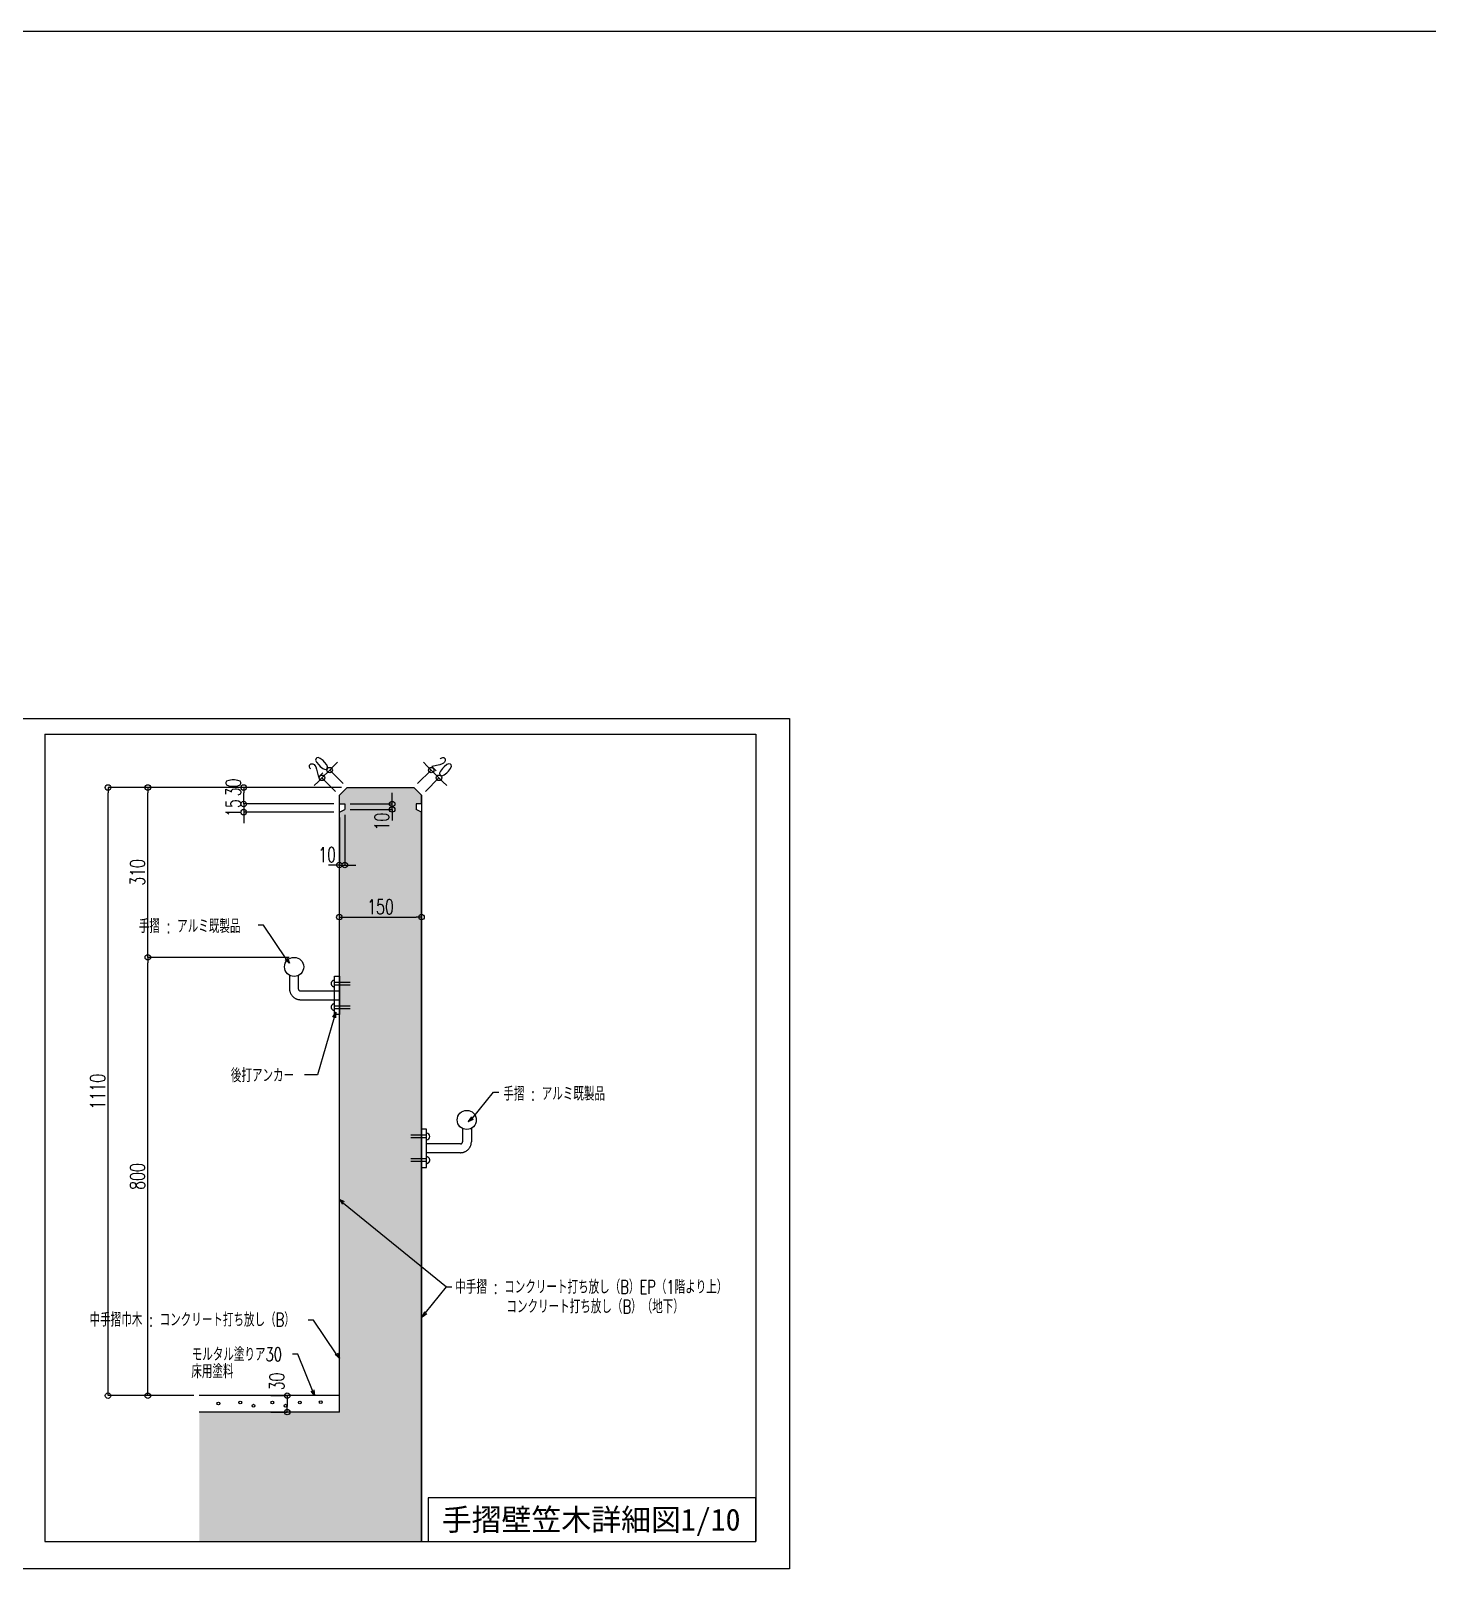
# Model space of a CAD drawing. Extents: x -229451 to 47804, y -161247 to 19812.
# Drawn here: x 26864 to 29412, y -14664 to -11814 of the extents above; entities that cross this region are included whole.
import ezdxf
from ezdxf.enums import TextEntityAlignment as Align

# ---------------------------------------------------------------- set-up
doc = ezdxf.new("R2010")
doc.units = 0
doc.header["$LTSCALE"] = 450
doc.linetypes.add('HIDDEN2', pattern=[0.25, 0.125, -0.125])
doc.layers.get('0').update_dxf_attribs({"linetype": 'CONTINUOUS'})
doc.layers.get('DEFPOINTS').update_dxf_attribs({"linetype": 'CONTINUOUS'})
doc.layers.add('E0_図面枠B_OFF', color=255, linetype='CONTINUOUS', plot=False)
for name, color, linetype in [('E1_文字A', 3, 'CONTINUOUS'), ('G1_ハッチング', 251, 'CONTINUOUS'), ('G2_ハッチング', 243, 'CONTINUOUS'), ('IC1_寸法', 3, 'CONTINUOUS'), ('ID1_躯体', 7, 'CONTINUOUS'), ('ID7_打放し表示', 231, 'UTILDN'), ('JB1_仕上線A', 130, 'CONTINUOUS'), ('JL1_金物_手摺他', 1, 'CONTINUOUS')]:
    doc.layers.add(name, color=color, linetype=linetype)
doc.styles.add('toda-A (0.7)', font='romans.shx', dxfattribs={"width": 0.7, "bigfont": 'extfont.shx'})
doc.styles.add('toda-G', font='')
doc.styles.get('toda-G').set_extended_font_data('MS Gothic')
doc.linetypes.add('UTILDN', pattern='A,5e-13,[130,ltypeshp.shx,S=0.45,R=0,X=0,Y=-0.45],0,-3', length=3)
doc.dimstyles.new('toda 1：10', dxfattribs={"dimscale": 10, "dimtxt": 2.7, "dimasz": 1, "dimexe": 0, "dimexo": 1, "dimgap": 0, "dimtad": 0, "dimdec": 3, "dimzin": 12, "dimdsep": 46, "dimtxsty": 'toda-A (0.7)', "dimblk": 'ORIGIN', "dimcen": 2.5, "dimclrd": 256, "dimclre": 256, "dimclrt": 7, "dimadec": 0, "dimazin": 0, "dimtfac": 1, "dimtdec": 3, "dimtix": 1, "dimtmove": 2, "dimatfit": 3, "dimldrblk": 'ORIGIN', "dimfxl": 0, "dimtvp": 0.7, "dimtolj": 1, "dimtzin": 0, "dimarcsym": 0})

# ---------------------------------------------------------------- blocks, each defined once
blk = doc.blocks.new('_Origin')
at = {"color": 0, "linetype": 'ByBlock', "lineweight": -2}
blk.add_line((0, 0), (-1, 0), dxfattribs=at)
blk.add_circle((0, 0), 0.5, dxfattribs=at)
blk = doc.blocks.new('*D553')
at = {"layer": 'DEFPOINTS', "color": 0, "transparency": 16777216}
for p in [(27290.8, -14304.4), (27290.8, -14334.4), (27330.7, -14334.4)]:
    blk.add_point(p, dxfattribs=at)
at = {"layer": 'IC1_寸法', "lineweight": -2, "transparency": 16777216}
for p, q in [((27300.8, -14304.4), (27330.7, -14304.4)), ((27300.8, -14334.4), (27330.7, -14334.4)), ((27330.7, -14314.4), (27330.7, -14324.4))]:
    blk.add_line(p, q, dxfattribs=at)
at = {"layer": 'IC1_寸法', "lineweight": -2, "transparency": 16777216, "xscale": 10, "yscale": 10, "zscale": 10}
for p, rotation in [((27330.7, -14304.4), 90), ((27330.7, -14334.4), 270)]:
    blk.add_blockref('_Origin', p, dxfattribs=dict(at, rotation=rotation))
at = {"layer": 'IC1_寸法', "color": 7, "transparency": 16777216, "insert": (27311.8, -14278.5), "char_height": 27, "attachment_point": 5, "rotation": 90, "style": 'toda-A (0.7)'}
blk.add_mtext('\\A1;30', dxfattribs=at)
blk = doc.blocks.new('_Open30')
at = {"color": 0, "linetype": 'ByBlock', "lineweight": -2}
for p, q in [((-1, 0.27), (0, 0)), ((0, 0), (-1, -0.27)), ((0, 0), (-1, 0))]:
    blk.add_line(p, q, dxfattribs=at)
blk = doc.blocks.new('*D554')
at = {"layer": 'DEFPOINTS', "color": 0, "transparency": 16777216}
for p in [(27076.3, -13504.4), (27344.4, -13504.4), (27170.2, -14304.4)]:
    blk.add_point(p, dxfattribs=at)
at = {"layer": 'IC1_寸法', "lineweight": -2, "transparency": 16777216}
for p, q in [((27334.4, -13504.4), (27076.3, -13504.4)), ((27076.3, -14294.4), (27076.3, -13514.4)), ((27160.2, -14304.4), (27076.3, -14304.4))]:
    blk.add_line(p, q, dxfattribs=at)
at = {"layer": 'IC1_寸法', "lineweight": -2, "transparency": 16777216, "xscale": 10, "yscale": 10, "zscale": 10}
for p, rotation in [((27076.3, -13504.4), 90), ((27076.3, -14304.4), 270)]:
    blk.add_blockref('_Origin', p, dxfattribs=dict(at, rotation=rotation))
at = {"layer": 'IC1_寸法', "color": 7, "transparency": 16777216, "insert": (27057.4, -13904.4), "char_height": 27, "attachment_point": 5, "rotation": 90, "style": 'toda-A (0.7)'}
blk.add_mtext('\\A1;800', dxfattribs=at)
blk = doc.blocks.new('*D555')
at = {"layer": 'DEFPOINTS', "color": 0, "transparency": 16777216}
for p in [(27003.7, -13194.4), (27344.4, -13194.4), (27170.2, -14304.4)]:
    blk.add_point(p, dxfattribs=at)
at = {"layer": 'IC1_寸法', "lineweight": -2, "transparency": 16777216}
for p, q in [((27334.4, -13194.4), (27003.7, -13194.4)), ((27003.7, -14294.4), (27003.7, -13204.4)), ((27160.2, -14304.4), (27003.7, -14304.4))]:
    blk.add_line(p, q, dxfattribs=at)
at = {"layer": 'IC1_寸法', "lineweight": -2, "transparency": 16777216, "xscale": 10, "yscale": 10, "zscale": 10}
for p, rotation in [((27003.7, -13194.4), 90), ((27003.7, -14304.4), 270)]:
    blk.add_blockref('_Origin', p, dxfattribs=dict(at, rotation=rotation))
at = {"layer": 'IC1_寸法', "color": 7, "transparency": 16777216, "insert": (26984.8, -13749.4), "char_height": 27, "attachment_point": 5, "rotation": 90, "style": 'toda-A (0.7)'}
blk.add_mtext('\\A1;1110', dxfattribs=at)
blk = doc.blocks.new('*D556')
at = {"layer": 'DEFPOINTS', "color": 0, "transparency": 16777216}
for p in [(27076.3, -13194.4), (27344.4, -13194.4), (27344.4, -13504.4)]:
    blk.add_point(p, dxfattribs=at)
at = {"layer": 'IC1_寸法', "lineweight": -2, "transparency": 16777216}
for p, q in [((27334.4, -13194.4), (27076.3, -13194.4)), ((27076.3, -13494.4), (27076.3, -13204.4)), ((27334.4, -13504.4), (27076.3, -13504.4))]:
    blk.add_line(p, q, dxfattribs=at)
at = {"layer": 'IC1_寸法', "lineweight": -2, "transparency": 16777216, "xscale": 10, "yscale": 10, "zscale": 10}
for p, rotation in [((27076.3, -13194.4), 90), ((27076.3, -13504.4), 270)]:
    blk.add_blockref('_Origin', p, dxfattribs=dict(at, rotation=rotation))
at = {"layer": 'IC1_寸法', "color": 7, "transparency": 16777216, "insert": (27057.4, -13349.4), "char_height": 27, "attachment_point": 5, "rotation": 90, "style": 'toda-A (0.7)'}
blk.add_mtext('\\A1;310', dxfattribs=at)
blk = doc.blocks.new('*D557')
at = {"layer": 'DEFPOINTS', "color": 0, "transparency": 16777216}
for p in [(27575.9, -13430.9), (27425.9, -13479.4), (27575.9, -13479.4)]:
    blk.add_point(p, dxfattribs=at)
at = {"layer": 'IC1_寸法', "lineweight": -2, "transparency": 16777216}
for p, q in [((27425.9, -13469.4), (27425.9, -13430.9)), ((27435.9, -13430.9), (27565.9, -13430.9)), ((27575.9, -13469.4), (27575.9, -13430.9))]:
    blk.add_line(p, q, dxfattribs=at)
at = {"layer": 'IC1_寸法', "lineweight": -2, "transparency": 16777216, "xscale": 10, "yscale": 10, "zscale": 10, "rotation": 180}
blk.add_blockref('_Origin', (27425.9, -13430.9), dxfattribs=at)
at = {"layer": 'IC1_寸法', "lineweight": -2, "transparency": 16777216, "xscale": 10, "yscale": 10, "zscale": 10}
blk.add_blockref('_Origin', (27575.9, -13430.9), dxfattribs=at)
at = {"layer": 'IC1_寸法', "color": 7, "transparency": 16777216, "insert": (27500.9, -13412), "char_height": 27, "attachment_point": 5, "style": 'toda-A (0.7)'}
blk.add_mtext('\\A1;150', dxfattribs=at)
blk = doc.blocks.new('*D558')
at = {"layer": 'DEFPOINTS', "color": 0, "transparency": 16777216}
for p in [(27408.2, -13162.6), (27440, -13194.4), (27425.9, -13208.5)]:
    blk.add_point(p, dxfattribs=at)
at = {"layer": 'IC1_寸法', "lineweight": -2, "transparency": 16777216}
for p, q in [((27394.1, -13176.7), (27408.2, -13162.6)), ((27432.9, -13187.3), (27408.2, -13162.6)), ((27415.3, -13155.5), (27422.4, -13148.4)), ((27387, -13183.8), (27379.9, -13190.9)), ((27418.8, -13201.4), (27394.1, -13176.7))]:
    blk.add_line(p, q, dxfattribs=at)
at = {"layer": 'IC1_寸法', "lineweight": -2, "transparency": 16777216, "xscale": 10, "yscale": 10, "zscale": 10}
for p, rotation in [((27408.2, -13162.6), 225.0000000000294), ((27394.1, -13176.7), 45.00000000002949)]:
    blk.add_blockref('_Origin', p, dxfattribs=dict(at, rotation=rotation))
at = {"layer": 'IC1_寸法', "color": 7, "transparency": 16777216, "insert": (27387.8, -13156.3), "char_height": 27, "attachment_point": 5, "rotation": 45, "style": 'toda-A (0.7)'}
blk.add_mtext('\\A1;20', dxfattribs=at)
blk = doc.blocks.new('*D559')
at = {"layer": 'DEFPOINTS', "color": 0, "transparency": 16777216}
for p in [(27593.5, -13162.6), (27561.7, -13194.4), (27575.9, -13208.5)]:
    blk.add_point(p, dxfattribs=at)
at = {"layer": 'IC1_寸法', "lineweight": -2, "transparency": 16777216}
for p, q in [((27568.8, -13187.3), (27593.5, -13162.6)), ((27586.4, -13155.5), (27579.4, -13148.4)), ((27607.7, -13176.7), (27593.5, -13162.6)), ((27582.9, -13201.4), (27607.7, -13176.7)), ((27614.7, -13183.8), (27621.8, -13190.9))]:
    blk.add_line(p, q, dxfattribs=at)
at = {"layer": 'IC1_寸法', "lineweight": -2, "transparency": 16777216, "xscale": 10, "yscale": 10, "zscale": 10}
for p, rotation in [((27593.5, -13162.6), 314.9999999999705), ((27607.7, -13176.7), 134.9999999999705)]:
    blk.add_blockref('_Origin', p, dxfattribs=dict(at, rotation=rotation))
at = {"layer": 'IC1_寸法', "color": 7, "transparency": 16777216, "insert": (27613.9, -13156.3), "char_height": 27, "attachment_point": 5, "rotation": 315, "style": 'toda-A (0.7)'}
blk.add_mtext('\\A1;20', dxfattribs=at)
blk = doc.blocks.new('*D560')
at = {"layer": 'DEFPOINTS', "color": 0, "transparency": 16777216}
for p in [(27425.9, -13224.4), (27251.3, -13239.4), (27425.9, -13239.4)]:
    blk.add_point(p, dxfattribs=at)
at = {"layer": 'IC1_寸法', "lineweight": -2, "transparency": 16777216}
for p, q in [((27251.3, -13214.4), (27251.3, -13204.4)), ((27415.9, -13224.4), (27251.3, -13224.4)), ((27251.3, -13224.4), (27251.3, -13239.4)), ((27415.9, -13239.4), (27251.3, -13239.4)), ((27251.3, -13249.4), (27251.3, -13259.4))]:
    blk.add_line(p, q, dxfattribs=at)
at = {"layer": 'IC1_寸法', "lineweight": -2, "transparency": 16777216, "xscale": 10, "yscale": 10, "zscale": 10}
for p, rotation in [((27251.3, -13224.4), 270), ((27251.3, -13239.4), 90)]:
    blk.add_blockref('_Origin', p, dxfattribs=dict(at, rotation=rotation))
at = {"layer": 'IC1_寸法', "color": 7, "transparency": 16777216, "insert": (27232.4, -13231.9), "char_height": 27, "attachment_point": 5, "rotation": 90, "style": 'toda-A (0.7)'}
blk.add_mtext('\\A1;15', dxfattribs=at)
blk = doc.blocks.new('*D561')
at = {"layer": 'DEFPOINTS', "color": 0, "transparency": 16777216}
for p in [(27251.3, -13194.4), (27440, -13194.4), (27425.9, -13224.4)]:
    blk.add_point(p, dxfattribs=at)
at = {"layer": 'IC1_寸法', "lineweight": -2, "transparency": 16777216}
for p, q in [((27430, -13194.4), (27251.3, -13194.4)), ((27251.3, -13214.4), (27251.3, -13204.4)), ((27415.9, -13224.4), (27251.3, -13224.4))]:
    blk.add_line(p, q, dxfattribs=at)
at = {"layer": 'IC1_寸法', "lineweight": -2, "transparency": 16777216, "xscale": 10, "yscale": 10, "zscale": 10}
for p, rotation in [((27251.3, -13194.4), 90), ((27251.3, -13224.4), 270)]:
    blk.add_blockref('_Origin', p, dxfattribs=dict(at, rotation=rotation))
at = {"layer": 'IC1_寸法', "color": 7, "transparency": 16777216, "insert": (27232.4, -13194.4), "char_height": 27, "attachment_point": 5, "rotation": 90, "style": 'toda-A (0.7)'}
blk.add_mtext('\\A1;30', dxfattribs=at)
blk = doc.blocks.new('*D562')
at = {"layer": 'DEFPOINTS', "color": 0, "transparency": 16777216}
for p in [(27425.9, -13239.4), (27435.9, -13234.4), (27435.9, -13335.9)]:
    blk.add_point(p, dxfattribs=at)
at = {"layer": 'IC1_寸法', "lineweight": -2, "transparency": 16777216}
for p, q in [((27425.9, -13249.4), (27425.9, -13335.9)), ((27435.9, -13244.4), (27435.9, -13335.9)), ((27415.9, -13335.9), (27405.9, -13335.9)), ((27425.9, -13335.9), (27435.9, -13335.9)), ((27445.9, -13335.9), (27455.9, -13335.9))]:
    blk.add_line(p, q, dxfattribs=at)
at = {"layer": 'IC1_寸法', "lineweight": -2, "transparency": 16777216, "xscale": 10, "yscale": 10, "zscale": 10}
blk.add_blockref('_Origin', (27425.9, -13335.9), dxfattribs=at)
at = {"layer": 'IC1_寸法', "lineweight": -2, "transparency": 16777216, "xscale": 10, "yscale": 10, "zscale": 10, "rotation": 180}
blk.add_blockref('_Origin', (27435.9, -13335.9), dxfattribs=at)
at = {"layer": 'IC1_寸法', "color": 7, "transparency": 16777216, "insert": (27403.4, -13317), "char_height": 27, "attachment_point": 5, "style": 'toda-A (0.7)'}
blk.add_mtext('\\A1;10', dxfattribs=at)
blk = doc.blocks.new('*D563')
at = {"layer": 'DEFPOINTS', "color": 0, "transparency": 16777216}
for p in [(27435.9, -13224.4), (27522.3, -13224.4), (27435.9, -13234.4)]:
    blk.add_point(p, dxfattribs=at)
at = {"layer": 'IC1_寸法', "lineweight": -2, "transparency": 16777216}
for p, q in [((27445.9, -13224.4), (27522.3, -13224.4)), ((27522.3, -13214.4), (27522.3, -13204.4)), ((27522.3, -13234.4), (27522.3, -13224.4)), ((27445.9, -13234.4), (27522.3, -13234.4)), ((27522.3, -13244.4), (27522.3, -13254.4))]:
    blk.add_line(p, q, dxfattribs=at)
at = {"layer": 'IC1_寸法', "lineweight": -2, "transparency": 16777216, "xscale": 10, "yscale": 10, "zscale": 10}
for p, rotation in [((27522.3, -13224.4), 270), ((27522.3, -13234.4), 90)]:
    blk.add_blockref('_Origin', p, dxfattribs=dict(at, rotation=rotation))
at = {"layer": 'IC1_寸法', "color": 7, "transparency": 16777216, "insert": (27503.4, -13256.7), "char_height": 27, "attachment_point": 5, "rotation": 90, "style": 'toda-A (0.7)'}
blk.add_mtext('\\A1;10', dxfattribs=at)

msp = doc.modelspace()

# ---------------------------------------------------------------- hatches: boundary and pattern name
at = {"layer": 'G1_ハッチング'}
msp.add_hatch(color=256, dxfattribs=at).paths.add_polyline_path([(27575.8633, -13239.3714), (27565.8633, -13234.3714), (27565.8633, -13224.3714), (27575.8633, -13224.3714), (27575.8633, -13208.5135), (27561.7212, -13194.3714), (27440.0055, -13194.3714), (27425.8633, -13208.5135), (27425.8633, -13224.3714), (27435.8633, -13224.3714), (27435.8633, -13234.3714), (27425.8633, -13239.3714), (27425.8633, -14334.3714), (27170.1585, -14334.3714), (27170.1585, -14570.7075), (27575.8633, -14570.7075)])

# ---------------------------------------------------------------- linework, layer by layer
at = {"layer": 'E0_図面枠B_OFF'}
msp.add_lwpolyline([(19258.5023, -11813.9572), (47804.4774, -11813.9572), (47804.4774, -29216.7977), (19258.5023, -29216.7977)], close=True, dxfattribs=at)
at = {"layer": 'E0_図面枠B_OFF', "linetype": 'Continuous'}
msp.add_lwpolyline([(26838.5047, -13068.1764), (28247.2107, -13068.1764), (28247.2107, -14620.7075), (26838.5047, -14620.7075)], close=True, dxfattribs=at)
at = {"layer": 'E1_文字A', "linetype": 'Continuous'}
for p, q in [((26888.5047, -13097.0969), (26888.5047, -14570.7075)), ((26888.5047, -13097.0969), (28186.2126, -13097.0969)), ((28186.2126, -13097.0969), (28186.2126, -14570.7075)), ((26888.5047, -14570.7075), (28186.2126, -14570.7075))]:
    msp.add_line(p, q, dxfattribs=at)
at = {"layer": 'E1_文字A', "linetype": 'ByBlock', "lineweight": -2}
for p, q in [((27287.6932, -13445.4352, 0), (27277.6932, -13445.4352, 0)), ((27385.8555, -13718.9426), (27362.4148, -13718.9426)), ((27707.0045, -13750.7071, 0), (27717.0045, -13750.7071, 0)), ((27621.4639, -14106.0933), (27631.4639, -14106.0933)), ((27378.8927, -14166.3347, 0), (27368.8927, -14166.3347, 0))]:
    msp.add_line(p, q, dxfattribs=at)
at = {"layer": 'E1_文字A'}
msp.add_line((27350.3932, -14228.9594), (27340.3932, -14228.9594), dxfattribs=at)
at = {"layer": 'E1_文字A', "linetype": 'ByBlock', "lineweight": -2, "elevation": 0}
for points in [[(27328.9654, -13507.0339), (27287.6932, -13445.4352)], [(27668.8011, -13797.6368), (27707.0045, -13750.7071)], [(27420.1649, -14227.9334), (27378.8927, -14166.3347)]]:
    msp.add_lwpolyline(points, dxfattribs=at)
at = {"layer": 'E1_文字A', "linetype": 'ByBlock', "lineweight": -2}
for points in [[(27416.4864, -13614.073), (27385.8555, -13718.9426)], [(27433.5067, -13952.8996), (27621.4639, -14106.0933)], [(27583.2606, -14153.0231), (27621.4639, -14106.0933)]]:
    msp.add_lwpolyline(points, dxfattribs=at)
at = {"layer": 'E1_文字A'}
msp.add_lwpolyline([(27376.6873, -14295.0792), (27350.3932, -14228.9594)], dxfattribs=at)
at = {"layer": 'E1_文字A', "linetype": 'Continuous'}
msp.add_lwpolyline([(27588.2305, -14570.7075), (28186.2126, -14570.7075), (28186.2126, -14490.7074), (27588.2305, -14490.7074)], close=True, dxfattribs=at)
at = {"layer": 'G2_ハッチング'}
for centre in [(27205.0633, -14318.7714), (27245.0633, -14316.7714), (27269.0633, -14322.7714), (27303.5564, -14316.7714), (27327.5564, -14322.7714), (27353.8633, -14316.7611), (27391.8633, -14316.3714)]:
    msp.add_circle(centre, 2.554, dxfattribs=at)
at = {"layer": 'ID1_躯体'}
for p, q in [((27425.8633, -13208.5135), (27440.0055, -13194.3714)), ((27440.0055, -13194.3714), (27561.7212, -13194.3714)), ((27575.8633, -13208.5135), (27561.7212, -13194.3714)), ((27425.8633, -13224.3714), (27425.8633, -13208.5135)), ((27425.8633, -13224.3714), (27435.8633, -13224.3714)), ((27435.8633, -13224.3714), (27435.8633, -13234.3714)), ((27575.8633, -13224.3714), (27565.8633, -13224.3714)), ((27565.8633, -13224.3714), (27565.8633, -13234.3714)), ((27575.8633, -13224.3714), (27575.8633, -13208.5135)), ((27425.8633, -13239.3714), (27435.8633, -13234.3714)), ((27425.8633, -14334.3714, 0), (27425.8633, -13239.3714)), ((27575.8633, -13239.3714), (27565.8633, -13234.3714)), ((27575.8633, -14570.7075, 0), (27575.8633, -13239.3714)), ((27425.8633, -14334.3714), (27170.1585, -14334.3714))]:
    msp.add_line(p, q, dxfattribs=at)
at = {"layer": 'ID7_打放し表示', "ltscale": 0.2}
for p, q in [((27425.8633, -14334.3714), (27425.8633, -13208.5135)), ((27575.8633, -13208.5135), (27575.8633, -14570.7075, 0))]:
    msp.add_line(p, q, dxfattribs=at)
at = {"layer": 'JB1_仕上線A'}
msp.add_line((27425.8633, -14304.3714), (27170.1585, -14304.3714), dxfattribs=at)
at = {"layer": 'JL1_金物_手摺他'}
for p, q in [((27334.9273, -13537.2038, 0), (27334.9273, -13561.7045, 0)), ((27350.9273, -13537.6342, 0), (27350.9273, -13561.7045, 0)), ((27354.9316, -13565.7045, 0), (27425.8633, -13565.7045, 0)), ((27354.9273, -13581.7045, 0), (27425.8633, -13581.7045, 0)), ((27646.8027, -13844.9981, 0), (27584.8633, -13844.9981, 0)), ((27646.7993, -13860.9981, 0), (27584.8633, -13860.9981, 0))]:
    msp.add_line(p, q, dxfattribs=at)
at = {"layer": 'JL1_金物_手摺他', "linetype": 'HIDDEN2'}
for p, q in [((27416.8633, -13549.7045, 0), (27445.3597, -13549.7045, 0)), ((27416.8633, -13554.7045, 0), (27445.3597, -13554.7045, 0)), ((27416.8633, -13592.7045, 0), (27445.3597, -13592.7045, 0)), ((27416.8633, -13597.7045, 0), (27445.3597, -13597.7045, 0)), ((27650.7993, -13816.9278, 0), (27650.7993, -13840.9981, 0)), ((27666.7993, -13816.4974, 0), (27666.7993, -13840.9981, 0)), ((27584.8633, -13828.9981, 0), (27556.3669, -13828.9981, 0)), ((27584.8633, -13833.9981, 0), (27556.3669, -13833.9981, 0)), ((27584.8633, -13871.9981, 0), (27556.3669, -13871.9981, 0)), ((27584.8633, -13876.9981, 0), (27556.3669, -13876.9981, 0))]:
    msp.add_line(p, q, dxfattribs=at)
at = {"layer": 'JL1_金物_手摺他', "elevation": 0}
for points in [[(27416.8633, -13538.7045), (27425.8633, -13538.7045), (27425.8633, -13608.7045), (27416.8633, -13608.7045)], [(27584.8633, -13817.9981), (27575.8633, -13817.9981), (27575.8633, -13887.9981), (27584.8633, -13887.9981)]]:
    msp.add_lwpolyline(points, close=True, dxfattribs=at)
at = {"layer": 'JL1_金物_手摺他'}
for centre in [(27343.3633, -13521.8714), (27658.3633, -13801.165, 0)]:
    msp.add_circle(centre, 17.5, dxfattribs=at)
at = {"layer": 'JL1_金物_手摺他', "linetype": 'HIDDEN2'}
for centre, radius, start, end in [((27354.9273, -13561.7045, 0), 20, 180, 270), ((27354.9273, -13561.7045, 0), 4, 180, 270), ((27416.8633, -13552.2045, 0), 6, 90, 270), ((27416.8633, -13595.2045, 0), 6, 90, 270), ((27646.7993, -13840.9981, 0), 20, 270, 0), ((27646.7993, -13840.9981, 0), 4, 270, 0), ((27584.8633, -13874.4981, 0), 6, 270, 90)]:
    msp.add_arc(centre, radius, start, end, dxfattribs=at)
at = {"layer": 'JL1_金物_手摺他'}
msp.add_arc((27584.8633, -13831.4981, 0), 6, 270, 90, dxfattribs=at)

# ---------------------------------------------------------------- block references
at = {"layer": 'E1_文字A', "lineweight": -2, "yscale": 10, "zscale": 10}
for p, xscale, rotation in [((27335.0237, -13514.9899), 10, 307.2880042331655), ((27419.2901, -13604.4741), 10, 73.71768298927917), ((27661.0462, -13803.9505, 0), -10, 39.15099554373469), ((27425.8633, -13946.4514, 0), -10, 319.8479777548201), ((27576.8124, -14160.6665), -10, 49.84797775482017), ((27426.2232, -14235.8894, 0), 10, 307.2880042331655)]:
    msp.add_blockref('_Open30', p, dxfattribs=dict(at, xscale=xscale, rotation=rotation))
at = {"layer": 'E1_文字A', "xscale": 10, "yscale": 10, "zscale": 10, "rotation": 291.6864266683035}
msp.add_blockref('_Open30', (27380.3826, -14304.3714), dxfattribs=at)

# ---------------------------------------------------------------- texts
at = {"layer": 'E1_文字A', "style": 'toda-A (0.7)', "width": 0.7}
for s, p in [('手摺 : アルミ既製品', (27059.8866, -13460.057, 0)), ('手摺 : アルミ既製品', (27725.1848, -13765.9186, 0)), ('中手摺 : コンクリート打ち放し（B）EP（1階より上）', (27637.5268, -14118.479)), ('コンクリート打ち放し（B）（地下）', (27730.8014, -14154.2555)), ('中手摺巾木 : コンクリート打ち放し（B）', (26970.0628, -14178.3371)), ('モルタル塗りア30', (27156.372, -14241.5439))]:
    msp.add_text(s, height=25, dxfattribs=at).set_placement(p)
at = {"layer": 'E1_文字A', "color": 3, "linetype": 'ByBlock', "style": 'toda-A (0.7)', "width": 0.7}
msp.add_text('床用塗料', height=25, dxfattribs=at).set_placement((27155.6925, -14272.5873))
at = {"layer": 'E1_文字A', "linetype": 'Continuous', "style": 'toda-G'}
msp.add_text('手摺壁笠木詳細図1/10', height=40, dxfattribs=at).set_placement((27885.3547, -14530.7074), align=Align.MIDDLE_CENTER)
at = {"layer": 'E1_文字A', "insert": (27227.8392, -13707.3819, 0), "char_height": 25, "attachment_point": 1, "line_spacing_factor": 0.7, "style": 'toda-A (0.7)'}
msp.add_mtext('後打アンカー', dxfattribs=at)

# ---------------------------------------------------------------- dimensions: what is measured, and where the dimension line sits
at = {"layer": 'IC1_寸法'}
for p1, p2, distance, picture, middle in [((27425.8633, -13208.5135), (27440.0055, -13194.3714), 44.9606, '*D558', (27387.7781, -13156.2861)), ((27575.8633, -13208.5135), (27561.7212, -13194.3714), -44.9606, '*D559', (27613.9485, -13156.2861))]:
    dim = msp.add_aligned_dim(p1=p1, p2=p2, distance=distance, dimstyle='toda 1：10', dxfattribs=at)
    dim.commit()
    dim.dimension.update_dxf_attribs({"geometry": picture, "text_midpoint": middle})
for base, p1, p2, picture, middle in [((27003.7218, -13194.3714), (27170.1585, -14304.3714), (27344.3764, -13194.3714), '*D555', (26984.8218, -13749.3714)), ((27076.3077, -13194.3714), (27344.3764, -13504.3714), (27344.3764, -13194.3714), '*D556', (27057.4077, -13349.3714)), ((27251.3112, -13239.3714), (27425.8633, -13224.3714), (27425.8633, -13239.3714), '*D560', (27232.4112, -13231.8714)), ((27076.3077, -13504.3714), (27170.1585, -14304.3714), (27344.3764, -13504.3714), '*D554', (27057.4077, -13904.3714))]:
    dim = msp.add_linear_dim(base=base, p1=p1, p2=p2, angle=90, dimstyle='toda 1：10', dxfattribs=at)
    dim.commit()
    dim.dimension.update_dxf_attribs({"geometry": picture, "text_midpoint": middle})
for base, p1, p2, picture, middle in [((27251.3112, -13194.3714), (27425.8633, -13224.3714), (27440.0055, -13194.3714), '*D561', (27232.4112, -13194.3714)), ((27522.3431, -13224.3714), (27435.8633, -13234.3714), (27435.8633, -13224.3714), '*D563', (27503.4431, -13256.6584)), ((27330.6977, -14334.3714), (27290.8236, -14304.3714), (27290.8236, -14334.3714), '*D553', (27311.7977, -14278.4918))]:
    dim = msp.add_linear_dim(base=base, p1=p1, p2=p2, angle=90, dimstyle='toda 1：10', dxfattribs=at)
    dim.commit()
    dim.dimension.update_dxf_attribs({"geometry": picture, "text_midpoint": middle, "dimtype": 160})
dim = msp.add_linear_dim(base=(27435.8633, -13335.9466), p1=(27425.8633, -13239.3714), p2=(27435.8633, -13234.3714), dimstyle='toda 1：10', dxfattribs=at)
dim.commit()
dim.dimension.update_dxf_attribs({"geometry": '*D562', "text_midpoint": (27403.4298, -13317.0466), "dimtype": 160})
dim = msp.add_linear_dim(base=(27575.8633, -13430.9389), p1=(27425.8633, -13479.4394), p2=(27575.8633, -13479.4394), dimstyle='toda 1：10', dxfattribs=at)
dim.commit()
dim.dimension.update_dxf_attribs({"geometry": '*D557', "text_midpoint": (27500.8633, -13412.0389)})

doc.saveas('drawing.dxf')
